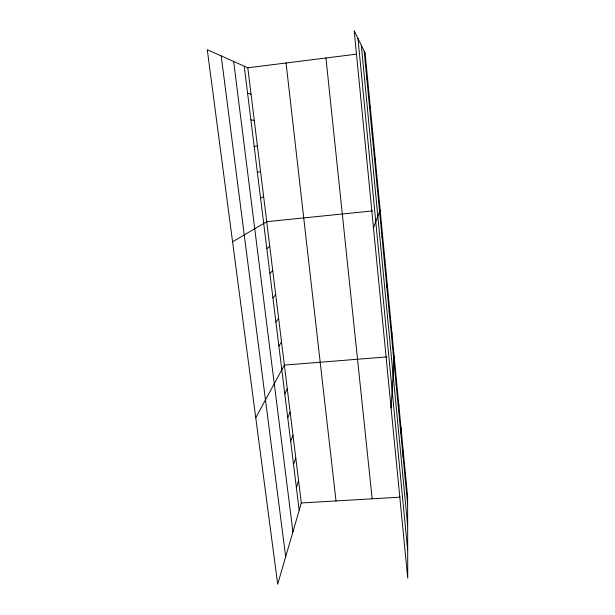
<?xml version="1.0" encoding="UTF-8"?>
<svg xmlns="http://www.w3.org/2000/svg" width="615" height="615" viewBox="0 0 615 615"><rect width="100%" height="100%" fill="white"/><g stroke="black" fill="none" stroke-linecap="round" stroke-linejoin="round"><path stroke-width="0.92" d="M405.4 480.861L405.439 473.996M403.156 457.437L403.232 451.01M400.88 433.736L401.011 427.748M398.582 409.751L398.758 404.224M396.252 385.482L396.475 380.416M391.086 407.991L394.169 356.323M391.578 336.782L391.901 332.669M389.233 312.358L389.61 308.738M386.866 287.651L387.289 284.522M384.467 262.636L384.944 260.022M382.038 237.321L382.568 235.23M247.799 67.788L301.319 502.978L277.688 584.25L207.278 49.692L247.799 67.788L356.7 54.135M296.384 487.534L298.567 480.646M293.532 464.533L295.792 458.067M373.466 227.819L380.17 210.138M290.657 441.263L292.986 435.22M287.743 417.716L290.142 412.119M284.791 393.892L287.267 388.742M255.763 417.762L284.361 365.095L386.82 356.908M278.879 346.107L281.501 341.871M377.087 185.761L377.733 184.754M275.912 322.152L278.618 318.386M272.914 297.914L275.697 294.631M269.885 273.391L272.737 270.592M266.81 248.575L269.747 246.284M374.566 159.5L375.273 159.054M232.578 241.795L266.726 221.684L372.575 210.914M260.56 198.045L263.658 196.792M257.37 172.315L260.56 171.608M301.319 502.978L400.134 497.158M254.149 146.278L257.431 146.116M250.889 119.91L254.256 120.325M372.014 132.909L372.782 133.04M247.584 93.226L251.043 94.218M369.43 105.995L370.261 106.718M366.817 78.735L367.709 80.065M221.2 55.911L285.675 556.783M233.654 61.477L292.932 531.806M244.24 66.205L299.197 510.273M286.06 62.991L336.021 500.933M325.95 57.995L372.16 498.803M364.172 51.13L407.622 504M361.32 45.31L407.653 525.541M357.968 38.445L407.684 550.571M365.125 53.082L354.202 30.75L407.722 578.162L407.614 496.72L365.125 53.082"/></g></svg>
